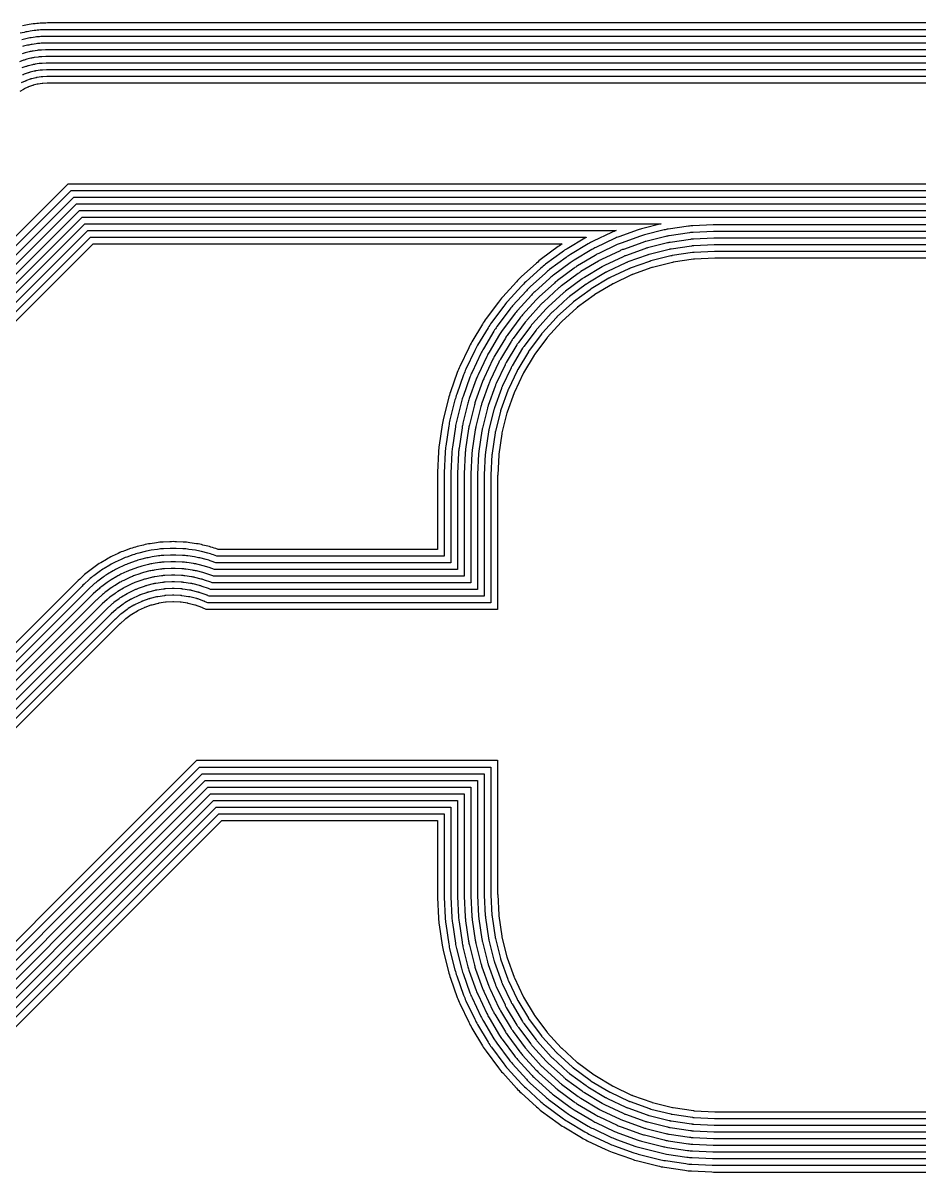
# Model space of a CAD drawing. Header units: metres. Extents: x 1.4 to 44.2, y 0.1 to 33.9.
# Drawn here: x 28.13 to 33.48, y 27.07 to 33.93 of the extents above; entities that cross this region are included whole.
import ezdxf

# ---------------------------------------------------------------- set-up
doc = ezdxf.new("R2010")
doc.units = ezdxf.units.M

msp = doc.modelspace()

# ---------------------------------------------------------------- linework, layer by layer
for points in [[(39.025, 33.9341), (28.274, 33.9341), (28.264, 33.934), (28.2539, 33.9336), (28.2294, 33.9324), (28.2193, 33.9318), (28.2093, 33.931), (28.1993, 33.9298), (28.1893, 33.9285), (28.1651, 33.9249), (28.1551, 33.9233), (28.1452, 33.9215), (28.1354, 33.9194), (28.1256, 33.917)], [(39.025, 33.8941), (28.274, 33.8941), (28.2649, 33.894), (28.2559, 33.8937), (28.2313, 33.8925), (28.2223, 33.8919), (28.2132, 33.8912), (28.2042, 33.8902), (28.1952, 33.8889), (28.1709, 33.8853), (28.162, 33.8839), (28.153, 33.8822), (28.1441, 33.8803), (28.1353, 33.8782), (28.1115, 33.8723)], [(39.025, 33.8541), (28.274, 33.8541), (28.2659, 33.854), (28.2578, 33.8537), (28.2333, 33.8525), (28.2252, 33.852), (28.2172, 33.8513), (28.2091, 33.8505), (28.2011, 33.8494), (28.1768, 33.8458), (28.1688, 33.8445), (28.1608, 33.843), (28.1529, 33.8413), (28.145, 33.8394), (28.1212, 33.8335)], [(39.025, 33.8141), (28.274, 33.8141), (28.2669, 33.814), (28.2598, 33.8138), (28.2353, 33.8126), (28.2282, 33.8121), (28.2211, 33.8115), (28.214, 33.8108), (28.2069, 33.8098), (28.1827, 33.8062), (28.1756, 33.8051), (28.1686, 33.8038), (28.1617, 33.8023), (28.1548, 33.8006), (28.1309, 33.7947), (28.1241, 33.7929)], [(39.025, 33.7341), (28.274, 33.7341), (28.2689, 33.7341), (28.2637, 33.7339), (28.2392, 33.7327), (28.234, 33.7324), (28.2289, 33.7319), (28.2238, 33.7314), (28.2187, 33.7307), (28.1944, 33.7271), (28.1893, 33.7262), (28.1842, 33.7253), (28.1792, 33.7242), (28.1742, 33.723), (28.1504, 33.7171), (28.1454, 33.7158), (28.1404, 33.7143), (28.1355, 33.7128), (28.1307, 33.7111), (28.1075, 33.7028)], [(39.025, 33.7741), (28.274, 33.7741), (28.2679, 33.7741), (28.2617, 33.7738), (28.2372, 33.7726), (28.2311, 33.7723), (28.225, 33.7717), (28.2189, 33.7711), (28.2128, 33.7702), (28.1885, 33.7666), (28.1825, 33.7657), (28.1764, 33.7645), (28.1704, 33.7633), (28.1645, 33.7618), (28.1407, 33.7559), (28.1347, 33.7543), (28.1288, 33.7526), (28.123, 33.7507)], [(39.025, 33.6941), (28.274, 33.6941), (28.2698, 33.6941), (28.2657, 33.6939), (28.2412, 33.6927), (28.237, 33.6925), (28.2328, 33.6921), (28.2287, 33.6917), (28.2246, 33.6911), (28.2003, 33.6875), (28.1962, 33.6868), (28.1921, 33.6861), (28.188, 33.6852), (28.1839, 33.6842), (28.1601, 33.6783), (28.1561, 33.6772), (28.1521, 33.676), (28.1481, 33.6748), (28.1441, 33.6734), (28.121, 33.6652)], [(39.025, 33.6541), (28.274, 33.6541), (28.2708, 33.6541), (28.2676, 33.654), (28.2431, 33.6528), (28.2399, 33.6526), (28.2368, 33.6523), (28.2336, 33.652), (28.2304, 33.6515), (28.2061, 33.6479), (28.203, 33.6474), (28.1999, 33.6468), (28.1967, 33.6462), (28.1936, 33.6454), (28.1698, 33.6395), (28.1667, 33.6387), (28.1637, 33.6378), (28.1606, 33.6368), (28.1576, 33.6358), (28.1345, 33.6275), (28.1315, 33.6264), (28.1285, 33.6252), (28.1256, 33.6239)], [(39.025, 33.5741), (28.274, 33.5741), (28.2728, 33.5741), (28.2716, 33.5741), (28.247, 33.5729), (28.2458, 33.5728), (28.2446, 33.5727), (28.2434, 33.5726), (28.2422, 33.5724), (28.2179, 33.5688), (28.2167, 33.5686), (28.2155, 33.5684), (28.2143, 33.5681), (28.2131, 33.5678), (28.1893, 33.5619), (28.1881, 33.5616), (28.1869, 33.5612), (28.1857, 33.5608), (28.1846, 33.5604), (28.1614, 33.5522), (28.1603, 33.5517), (28.1592, 33.5513), (28.158, 33.5508), (28.1569, 33.5503), (28.1347, 33.5398), (28.1336, 33.5393), (28.1325, 33.5387), (28.1315, 33.5381), (28.1304, 33.5375), (28.1093, 33.5249)], [(39.025, 33.6141), (28.274, 33.6141), (28.2718, 33.6141), (28.2696, 33.614), (28.2451, 33.6128), (28.2429, 33.6127), (28.2407, 33.6125), (28.2385, 33.6123), (28.2363, 33.612), (28.212, 33.6084), (28.2098, 33.608), (28.2077, 33.6076), (28.2055, 33.6071), (28.2033, 33.6066), (28.1795, 33.6007), (28.1774, 33.6001), (28.1753, 33.5995), (28.1732, 33.5988), (28.1711, 33.5981), (28.148, 33.5898), (28.1459, 33.5891), (28.1439, 33.5882), (28.1418, 33.5874), (28.1398, 33.5865), (28.1176, 33.576)], [(25.6662, 30.2418), (28.3983, 32.9739), (38.7249, 32.9739)], [(25.6945, 30.2135), (28.4149, 32.9339), (38.6849, 32.9339)], [(25.7228, 30.1852), (28.4315, 32.8939), (38.6449, 32.8939)], [(25.7511, 30.1569), (28.448, 32.8539), (38.6049, 32.8539)], [(25.7794, 30.1287), (28.4646, 32.8139), (38.5649, 32.8139)], [(25.8077, 30.1004), (28.4812, 32.7739), (38.5249, 32.7739)], [(25.8359, 30.0721), (28.4977, 32.7339), (31.939, 32.7339), (31.8297, 32.7065), (31.8228, 32.7047), (31.816, 32.7027), (31.8092, 32.7006), (31.8025, 32.6982), (31.687, 32.6569), (31.6803, 32.6544), (31.6737, 32.6518), (31.6671, 32.649), (31.6607, 32.646), (31.5498, 32.5936), (31.5434, 32.5904), (31.5371, 32.5872), (31.5308, 32.5837), (31.5247, 32.5802), (31.4195, 32.5171), (31.4134, 32.5134), (31.4074, 32.5095), (31.4016, 32.5054), (31.3958, 32.5013), (31.2973, 32.4282), (31.2916, 32.4239), (31.286, 32.4194), (31.2806, 32.4149), (31.2753, 32.4102), (31.1844, 32.3278), (31.1792, 32.3229), (31.1741, 32.318), (31.1691, 32.3129), (31.1643, 32.3076), (31.0819, 32.2168), (31.0772, 32.2114), (31.0726, 32.206), (31.0681, 32.2004), (31.0638, 32.1948), (30.9907, 32.0962), (30.9866, 32.0905), (30.9825, 32.0846), (30.9787, 32.0786), (30.9749, 32.0726), (30.9119, 31.9673), (30.9083, 31.9612), (30.9049, 31.955), (30.9016, 31.9486), (30.8985, 31.9422), (30.846, 31.8314), (30.843, 31.8249), (30.8402, 31.8183), (30.8376, 31.8117), (30.8351, 31.8051), (30.7938, 31.6896), (30.7915, 31.6828), (30.7893, 31.6761), (30.7873, 31.6692), (30.7855, 31.6623), (30.7557, 31.5433), (30.7541, 31.5364), (30.7526, 31.5295), (30.7513, 31.5225), (30.7502, 31.5154), (30.7322, 31.3941), (30.7312, 31.387), (30.7304, 31.38), (30.7298, 31.3729), (30.7294, 31.3658), (30.7234, 31.2432), (30.7231, 31.2361), (30.723, 31.229), (30.723, 30.6692), (29.2719, 30.6692), (29.2389, 30.681), (29.2322, 30.6833), (29.2254, 30.6855), (29.2185, 30.6875), (29.2116, 30.6893), (29.1736, 30.6988), (29.1666, 30.7005), (29.1597, 30.702), (29.1527, 30.7033), (29.1456, 30.7044), (29.1068, 30.7101), (29.0997, 30.7111), (29.0927, 30.7119), (29.0856, 30.7125), (29.0785, 30.7129), (29.0392, 30.7149), (29.0321, 30.7151), (29.025, 30.7152), (29.0179, 30.7151), (29.0108, 30.7149), (28.9716, 30.7129), (28.9645, 30.7125), (28.9574, 30.7119), (28.9503, 30.7111), (28.9432, 30.7101), (28.9044, 30.7044), (28.8974, 30.7033), (28.8904, 30.702), (28.8834, 30.7005), (28.8765, 30.6988), (28.8384, 30.6893), (28.8315, 30.6875), (28.8247, 30.6855), (28.8179, 30.6833), (28.8111, 30.681), (28.7742, 30.6678), (28.7675, 30.6653), (28.7609, 30.6627), (28.7543, 30.6599), (28.7479, 30.6569), (28.7124, 30.6401), (28.706, 30.637), (28.6997, 30.6337), (28.6934, 30.6303), (28.6873, 30.6267), (28.6536, 30.6065), (28.6475, 30.6028), (28.6416, 30.5989), (28.6357, 30.5949), (28.6299, 30.5907), (28.5984, 30.5673), (28.5927, 30.563), (28.5872, 30.5585), (28.5817, 30.554), (28.5764, 30.5492), (28.5473, 30.5229), (28.5408, 30.5168), (28.537, 30.513), (28.537, 30.5131), (26.6281, 28.6042)], [(25.8642, 30.0438), (28.5143, 32.6939), (31.6716, 32.6939), (31.6659, 32.6917), (31.6584, 32.6887), (31.6509, 32.6856), (31.6436, 32.6822), (31.5327, 32.6297), (31.5254, 32.6262), (31.5182, 32.6224), (31.5111, 32.6185), (31.5041, 32.6145), (31.3989, 32.5514), (31.392, 32.5472), (31.3852, 32.5427), (31.3785, 32.5382), (31.372, 32.5334), (31.2734, 32.4603), (31.267, 32.4554), (31.2607, 32.4504), (31.2545, 32.4452), (31.2484, 32.4398), (31.1575, 32.3574), (31.1516, 32.3519), (31.1458, 32.3462), (31.1401, 32.3404), (31.1346, 32.3345), (31.0522, 32.2436), (31.0469, 32.2376), (31.0417, 32.2314), (31.0366, 32.225), (31.0317, 32.2186), (30.9586, 32.1201), (30.9539, 32.1135), (30.9493, 32.1068), (30.9449, 32.1), (30.9406, 32.0931), (30.8776, 31.9879), (30.8735, 31.9809), (30.8696, 31.9738), (30.8658, 31.9666), (30.8623, 31.9594), (30.8098, 31.8485), (30.8065, 31.8411), (30.8033, 31.8337), (30.8003, 31.8261), (30.7975, 31.8185), (30.7561, 31.703), (30.7535, 31.6954), (30.751, 31.6877), (30.7488, 31.6799), (30.7467, 31.6721), (30.7169, 31.5531), (30.715, 31.5452), (30.7134, 31.5373), (30.7119, 31.5293), (30.7106, 31.5213), (30.6926, 31.4), (30.6915, 31.3919), (30.6906, 31.3839), (30.6899, 31.3758), (30.6894, 31.3677), (30.6834, 31.2452), (30.6831, 31.2371), (30.683, 31.229), (30.683, 30.7092), (29.2788, 30.7092), (29.2524, 30.7187), (29.2447, 30.7213), (29.237, 30.7238), (29.2292, 30.726), (29.2214, 30.7281), (29.1833, 30.7376), (29.1754, 30.7395), (29.1675, 30.7412), (29.1595, 30.7427), (29.1515, 30.744), (29.1127, 30.7497), (29.1046, 30.7508), (29.0966, 30.7517), (29.0885, 30.7524), (29.0804, 30.7529), (29.0412, 30.7548), (29.0331, 30.7551), (29.025, 30.7552), (29.0169, 30.7551), (29.0088, 30.7548), (28.9696, 30.7529), (28.9615, 30.7524), (28.9534, 30.7517), (28.9454, 30.7508), (28.9374, 30.7497), (28.8985, 30.744), (28.8905, 30.7427), (28.8826, 30.7412), (28.8746, 30.7395), (28.8668, 30.7376), (28.8287, 30.7281), (28.8208, 30.726), (28.813, 30.7238), (28.8053, 30.7213), (28.7977, 30.7187), (28.7607, 30.7055), (28.7531, 30.7026), (28.7456, 30.6996), (28.7381, 30.6964), (28.7308, 30.6931), (28.6953, 30.6763), (28.688, 30.6727), (28.6808, 30.669), (28.6737, 30.6651), (28.6667, 30.661), (28.633, 30.6408), (28.6261, 30.6366), (28.6193, 30.6322), (28.6127, 30.6276), (28.6061, 30.6228), (28.5745, 30.5994), (28.5681, 30.5945), (28.5618, 30.5895), (28.5556, 30.5843), (28.5495, 30.5789), (28.5204, 30.5525), (28.5131, 30.5456), (28.5087, 30.5413), (28.5087, 30.5413), (26.6116, 28.6442)], [(36.263, 32.729), (32.263, 32.729), (32.2569, 32.7289), (32.2507, 32.7287), (32.1282, 32.7227), (32.1221, 32.7223), (32.116, 32.7218), (32.1099, 32.7211), (32.1038, 32.7203), (31.9825, 32.7023), (31.9764, 32.7013), (31.9704, 32.7002), (31.9644, 32.6989), (31.9584, 32.6975), (31.8394, 32.6677), (31.8335, 32.6661), (31.8276, 32.6644), (31.8217, 32.6626), (31.8159, 32.6606), (31.7004, 32.6192), (31.6947, 32.6171), (31.689, 32.6148), (31.6833, 32.6124), (31.6778, 32.6099), (31.5669, 32.5574), (31.5614, 32.5547), (31.5559, 32.5519), (31.5505, 32.5489), (31.5452, 32.5458), (31.44, 32.4828), (31.4348, 32.4796), (31.4297, 32.4762), (31.4246, 32.4727), (31.4196, 32.4692), (31.3211, 32.3961), (31.3162, 32.3924), (31.3114, 32.3885), (31.3067, 32.3846), (31.3021, 32.3805), (31.2112, 32.2981), (31.2067, 32.294), (31.2024, 32.2897), (31.1981, 32.2853), (31.1939, 32.2808), (31.1115, 32.1899), (31.1074, 32.1853), (31.1035, 32.1806), (31.0997, 32.1758), (31.0959, 32.1709), (31.0229, 32.0724), (31.0193, 32.0674), (31.0158, 32.0624), (31.0125, 32.0572), (31.0092, 32.052), (30.9462, 31.9468), (30.9431, 31.9415), (30.9401, 31.9361), (30.9373, 31.9307), (30.9346, 31.9251), (30.8822, 31.8143), (30.8796, 31.8087), (30.8772, 31.803), (30.8749, 31.7973), (30.8728, 31.7916), (30.8315, 31.6761), (30.8295, 31.6703), (30.8276, 31.6644), (30.8259, 31.6585), (30.8243, 31.6526), (30.7945, 31.5336), (30.7931, 31.5277), (30.7918, 31.5216), (30.7907, 31.5156), (30.7897, 31.5096), (30.7717, 31.3882), (30.7709, 31.3821), (30.7702, 31.376), (30.7697, 31.3699), (30.7693, 31.3638), (30.7633, 31.2413), (30.7631, 31.2351), (30.763, 31.229), (30.763, 30.6292), (29.2649, 30.6292), (29.2624, 30.6301), (29.2254, 30.6434), (29.2196, 30.6454), (29.2138, 30.6472), (29.2079, 30.6489), (29.2019, 30.6505), (29.1638, 30.66), (29.1579, 30.6614), (29.1519, 30.6627), (29.1458, 30.6638), (29.1398, 30.6648), (29.1009, 30.6706), (29.0948, 30.6714), (29.0887, 30.6721), (29.0826, 30.6726), (29.0765, 30.673), (29.0373, 30.6749), (29.0311, 30.6751), (29.025, 30.6752), (29.0189, 30.6751), (29.0127, 30.6749), (28.9735, 30.673), (28.9674, 30.6726), (28.9613, 30.6721), (28.9552, 30.6714), (28.9491, 30.6706), (28.9103, 30.6648), (28.9042, 30.6638), (28.8982, 30.6627), (28.8922, 30.6614), (28.8862, 30.66), (28.8481, 30.6505), (28.8422, 30.6489), (28.8363, 30.6472), (28.8304, 30.6454), (28.8246, 30.6434), (28.7876, 30.6301), (28.7819, 30.628), (28.7762, 30.6257), (28.7706, 30.6233), (28.765, 30.6207), (28.7295, 30.604), (28.724, 30.6013), (28.7185, 30.5984), (28.7131, 30.5955), (28.7078, 30.5924), (28.6741, 30.5722), (28.6689, 30.569), (28.6638, 30.5656), (28.6587, 30.5622), (28.6537, 30.5586), (28.6222, 30.5352), (28.6173, 30.5315), (28.6125, 30.5276), (28.6078, 30.5237), (28.6032, 30.5196), (28.5741, 30.4932), (28.5686, 30.488), (28.5653, 30.4848), (28.5653, 30.4848), (26.6447, 28.5642)], [(36.263, 32.689), (32.263, 32.689), (32.2579, 32.6889), (32.2527, 32.6888), (32.1302, 32.6827), (32.125, 32.6824), (32.1199, 32.682), (32.1148, 32.6814), (32.1097, 32.6807), (31.9883, 32.6627), (31.9832, 32.6619), (31.9782, 32.661), (31.9731, 32.6599), (31.9681, 32.6587), (31.8491, 32.6289), (31.8441, 32.6276), (31.8392, 32.6261), (31.8343, 32.6246), (31.8294, 32.6229), (31.7139, 32.5816), (31.7091, 32.5798), (31.7043, 32.5779), (31.6996, 32.5758), (31.6949, 32.5737), (31.584, 32.5213), (31.5793, 32.519), (31.5748, 32.5166), (31.5703, 32.5141), (31.5658, 32.5115), (31.4606, 32.4485), (31.4562, 32.4458), (31.4519, 32.443), (31.4476, 32.44), (31.4435, 32.437), (31.3449, 32.3639), (31.3408, 32.3608), (31.3368, 32.3576), (31.3329, 32.3543), (31.329, 32.3509), (31.2381, 32.2685), (31.2343, 32.265), (31.2306, 32.2614), (31.227, 32.2577), (31.2235, 32.2539), (31.1411, 32.163), (31.1377, 32.1592), (31.1344, 32.1552), (31.1312, 32.1512), (31.1281, 32.1471), (31.055, 32.0486), (31.052, 32.0444), (31.0491, 32.0401), (31.0463, 32.0358), (31.0436, 32.0314), (30.9805, 31.9262), (30.9779, 31.9218), (30.9754, 31.9173), (30.973, 31.9127), (30.9708, 31.908), (30.9183, 31.7972), (30.9162, 31.7925), (30.9141, 31.7877), (30.9122, 31.7829), (30.9104, 31.7781), (30.8691, 31.6626), (30.8674, 31.6577), (30.8659, 31.6528), (30.8644, 31.6479), (30.8631, 31.6429), (30.8333, 31.5239), (30.8321, 31.5189), (30.8311, 31.5138), (30.8301, 31.5088), (30.8293, 31.5037), (30.8113, 31.3823), (30.8106, 31.3772), (30.81, 31.3721), (30.8096, 31.367), (30.8093, 31.3618), (30.8033, 31.2393), (30.8031, 31.2342), (30.803, 31.229), (30.803, 30.5892), (29.2574, 30.5892), (29.2537, 30.5907), (29.2489, 30.5925), (29.2119, 30.6057), (29.2071, 30.6074), (29.2021, 30.6089), (29.1972, 30.6104), (29.1922, 30.6117), (29.1541, 30.6212), (29.1491, 30.6224), (29.1441, 30.6235), (29.139, 30.6244), (29.1339, 30.6252), (29.0951, 30.631), (29.0899, 30.6317), (29.0848, 30.6323), (29.0797, 30.6327), (29.0745, 30.633), (29.0353, 30.635), (29.0302, 30.6351), (29.025, 30.6352), (29.0199, 30.6351), (29.0147, 30.635), (28.9755, 30.633), (28.9703, 30.6327), (28.9652, 30.6323), (28.9601, 30.6317), (28.955, 30.631), (28.9161, 30.6252), (28.911, 30.6244), (28.906, 30.6235), (28.9009, 30.6224), (28.8959, 30.6212), (28.8578, 30.6117), (28.8528, 30.6104), (28.8479, 30.6089), (28.843, 30.6074), (28.8381, 30.6057), (28.8011, 30.5925), (28.7963, 30.5907), (28.7915, 30.5888), (28.7868, 30.5867), (28.7821, 30.5846), (28.7466, 30.5678), (28.7419, 30.5655), (28.7374, 30.5632), (28.7329, 30.5607), (28.7284, 30.5581), (28.6947, 30.5379), (28.6903, 30.5352), (28.686, 30.5324), (28.6818, 30.5295), (28.6776, 30.5264), (28.646, 30.503), (28.6419, 30.4999), (28.6379, 30.4967), (28.634, 30.4934), (28.6301, 30.49), (28.601, 30.4636), (28.5963, 30.4592), (28.5936, 30.4565), (28.5935, 30.4565), (26.6613, 28.5242)], [(25.8925, 30.0155), (28.5309, 32.6539), (31.4924, 32.6539), (31.4914, 32.6533), (31.4835, 32.6488), (31.3783, 32.5857), (31.3706, 32.5809), (31.363, 32.576), (31.3555, 32.5709), (31.3481, 32.5655), (31.2496, 32.4925), (31.2424, 32.487), (31.2353, 32.4813), (31.2283, 32.4754), (31.2215, 32.4694), (31.1307, 32.387), (31.124, 32.3809), (31.1175, 32.3745), (31.1112, 32.368), (31.105, 32.3614), (31.0226, 32.2705), (31.0166, 32.2637), (31.0107, 32.2567), (31.0051, 32.2496), (30.9996, 32.2424), (30.9265, 32.1439), (30.9212, 32.1365), (30.916, 32.129), (30.9111, 32.1214), (30.9063, 32.1137), (30.8433, 32.0085), (30.8387, 32.0006), (30.8343, 31.9927), (30.8301, 31.9846), (30.8261, 31.9765), (30.7737, 31.8656), (30.7699, 31.8573), (30.7663, 31.849), (30.763, 31.8405), (30.7598, 31.832), (30.7185, 31.7165), (30.7155, 31.7079), (30.7128, 31.6993), (30.7102, 31.6906), (30.7079, 31.6818), (30.6781, 31.5628), (30.676, 31.5539), (30.6741, 31.5451), (30.6725, 31.5361), (30.671, 31.5272), (30.653, 31.4058), (30.6518, 31.3968), (30.6508, 31.3878), (30.65, 31.3788), (30.6495, 31.3697), (30.6435, 31.2472), (30.6431, 31.2381), (30.643, 31.229), (30.643, 30.7492), (29.2858, 30.7492), (29.2658, 30.7564), (29.2572, 30.7593), (29.2486, 30.762), (29.2399, 30.7646), (29.2311, 30.7669), (29.193, 30.7764), (29.1842, 30.7785), (29.1753, 30.7804), (29.1663, 30.7821), (29.1574, 30.7835), (29.1185, 30.7893), (29.1095, 30.7905), (29.1005, 30.7915), (29.0915, 30.7923), (29.0824, 30.7928), (29.0432, 30.7948), (29.0341, 30.7951), (29.025, 30.7952), (29.0159, 30.7951), (29.0069, 30.7948), (28.9676, 30.7928), (28.9586, 30.7923), (28.9495, 30.7915), (28.9405, 30.7905), (28.9315, 30.7893), (28.8926, 30.7835), (28.8837, 30.7821), (28.8748, 30.7804), (28.8659, 30.7785), (28.857, 30.7764), (28.8189, 30.7669), (28.8102, 30.7646), (28.8014, 30.762), (28.7928, 30.7593), (28.7842, 30.7564), (28.7472, 30.7431), (28.7387, 30.74), (28.7303, 30.7366), (28.7219, 30.733), (28.7137, 30.7292), (28.6782, 30.7124), (28.67, 30.7085), (28.6619, 30.7043), (28.654, 30.6999), (28.6461, 30.6953), (28.6125, 30.6751), (28.6047, 30.6704), (28.5971, 30.6654), (28.5896, 30.6603), (28.5823, 30.655), (28.5507, 30.6316), (28.5435, 30.6261), (28.5364, 30.6204), (28.5295, 30.6145), (28.5227, 30.6085), (28.4936, 30.5821), (28.4853, 30.5744), (28.4804, 30.5696), (28.4804, 30.5696), (26.595, 28.6842)], [(25.9208, 29.9872), (28.5474, 32.6139), (31.3479, 32.6139), (31.3408, 32.6093), (31.3325, 32.6036), (31.3243, 32.5977), (31.2258, 32.5246), (31.2178, 32.5185), (31.2099, 32.5122), (31.2022, 32.5057), (31.1947, 32.4991), (31.1038, 32.4167), (31.0964, 32.4098), (31.0892, 32.4028), (31.0822, 32.3956), (31.0753, 32.3882), (30.993, 32.2973), (30.9863, 32.2898), (30.9798, 32.2821), (30.9735, 32.2742), (30.9674, 32.2662), (30.8944, 32.1677), (30.8885, 32.1596), (30.8828, 32.1513), (30.8773, 32.1428), (30.872, 32.1343), (30.8089, 32.029), (30.8039, 32.0203), (30.799, 32.0115), (30.7944, 32.0026), (30.79, 31.9936), (30.7375, 31.8827), (30.7333, 31.8735), (30.7294, 31.8643), (30.7256, 31.8549), (30.7221, 31.8455), (30.6808, 31.73), (30.6775, 31.7205), (30.6745, 31.7109), (30.6717, 31.7012), (30.6691, 31.6915), (30.6393, 31.5725), (30.637, 31.5627), (30.6349, 31.5529), (30.6331, 31.543), (30.6315, 31.533), (30.6135, 31.4117), (30.6121, 31.4017), (30.611, 31.3917), (30.6101, 31.3817), (30.6095, 31.3717), (30.6035, 31.2491), (30.6031, 31.2391), (30.603, 31.229), (30.603, 30.7892), (29.2927, 30.7892), (29.2793, 30.794), (29.2698, 30.7973), (29.2602, 30.8003), (29.2505, 30.8031), (29.2408, 30.8057), (29.2027, 30.8152), (29.1929, 30.8176), (29.1831, 30.8196), (29.1732, 30.8215), (29.1632, 30.8231), (29.1244, 30.8288), (29.1144, 30.8302), (29.1044, 30.8313), (29.0944, 30.8322), (29.0844, 30.8328), (29.0451, 30.8347), (29.0351, 30.8351), (29.025, 30.8352), (29.015, 30.8351), (29.0049, 30.8347), (28.9657, 30.8328), (28.9556, 30.8322), (28.9456, 30.8313), (28.9356, 30.8302), (28.9256, 30.8288), (28.8868, 30.8231), (28.8768, 30.8215), (28.867, 30.8196), (28.8571, 30.8176), (28.8473, 30.8152), (28.8092, 30.8057), (28.7995, 30.8031), (28.7898, 30.8003), (28.7802, 30.7973), (28.7707, 30.794), (28.7337, 30.7808), (28.7243, 30.7773), (28.715, 30.7735), (28.7057, 30.7696), (28.6966, 30.7654), (28.6611, 30.7486), (28.652, 30.7442), (28.6431, 30.7395), (28.6343, 30.7347), (28.6256, 30.7296), (28.5919, 30.7094), (28.5833, 30.7042), (28.5749, 30.6987), (28.5666, 30.693), (28.5584, 30.6871), (28.5269, 30.6637), (28.5189, 30.6576), (28.511, 30.6513), (28.5033, 30.6448), (28.4958, 30.6382), (28.4667, 30.6118), (28.4576, 30.6033), (28.4521, 30.5979), (28.4521, 30.5979), (26.5784, 28.7242)], [(36.263, 32.649), (32.263, 32.649), (32.2588, 32.649), (32.2547, 32.6488), (32.1321, 32.6428), (32.128, 32.6425), (32.1238, 32.6422), (32.1197, 32.6417), (32.1155, 32.6412), (31.9942, 32.6232), (31.9901, 32.6225), (31.986, 32.6217), (31.9819, 32.6209), (31.9778, 32.6199), (31.8588, 32.5901), (31.8548, 32.589), (31.8508, 32.5879), (31.8468, 32.5866), (31.8429, 32.5853), (31.7274, 32.5439), (31.7235, 32.5425), (31.7196, 32.5409), (31.7158, 32.5393), (31.712, 32.5375), (31.6011, 32.4851), (31.5973, 32.4833), (31.5936, 32.4813), (31.59, 32.4793), (31.5864, 32.4772), (31.4812, 32.4142), (31.4776, 32.412), (31.4741, 32.4097), (31.4707, 32.4073), (31.4673, 32.4049), (31.3688, 32.3318), (31.3654, 32.3293), (31.3622, 32.3267), (31.359, 32.324), (31.3559, 32.3212), (31.265, 32.2389), (31.2619, 32.236), (31.2589, 32.2331), (31.256, 32.2301), (31.2532, 32.2271), (31.1708, 32.1362), (31.168, 32.133), (31.1653, 32.1299), (31.1627, 32.1266), (31.1602, 32.1233), (31.0871, 32.0247), (31.0847, 32.0214), (31.0823, 32.0179), (31.0801, 32.0144), (31.0779, 32.0109), (31.0148, 31.9057), (31.0127, 31.9021), (31.0107, 31.8984), (31.0088, 31.8947), (31.0069, 31.8909), (30.9545, 31.7801), (30.9527, 31.7763), (30.9511, 31.7724), (30.9496, 31.7685), (30.9481, 31.7646), (30.9068, 31.6491), (30.9054, 31.6452), (30.9042, 31.6412), (30.903, 31.6372), (30.9019, 31.6332), (30.8721, 31.5142), (30.8712, 31.5101), (30.8703, 31.506), (30.8695, 31.5019), (30.8689, 31.4978), (30.8509, 31.3765), (30.8503, 31.3723), (30.8499, 31.3682), (30.8495, 31.364), (30.8492, 31.3599), (30.8432, 31.2374), (30.8431, 31.2332), (30.843, 31.229), (30.843, 30.5492), (29.2491, 30.5492), (29.2471, 30.5502), (29.2432, 30.5518), (29.2393, 30.5534), (29.2354, 30.5548), (29.1985, 30.568), (29.1945, 30.5694), (29.1905, 30.5707), (29.1865, 30.5718), (29.1825, 30.5729), (29.1444, 30.5824), (29.1403, 30.5834), (29.1363, 30.5843), (29.1322, 30.585), (29.128, 30.5857), (29.0892, 30.5914), (29.085, 30.592), (29.0809, 30.5925), (29.0767, 30.5928), (29.0726, 30.5931), (29.0334, 30.595), (29.0292, 30.5952), (29.025, 30.5952), (29.0208, 30.5952), (29.0167, 30.595), (28.9774, 30.5931), (28.9733, 30.5928), (28.9691, 30.5925), (28.965, 30.592), (28.9608, 30.5914), (28.922, 30.5857), (28.9179, 30.585), (28.9138, 30.5843), (28.9097, 30.5834), (28.9056, 30.5824), (28.8675, 30.5729), (28.8635, 30.5718), (28.8595, 30.5707), (28.8555, 30.5694), (28.8516, 30.568), (28.8146, 30.5548), (28.8107, 30.5534), (28.8068, 30.5518), (28.803, 30.5502), (28.7992, 30.5484), (28.7637, 30.5316), (28.7599, 30.5298), (28.7562, 30.5279), (28.7526, 30.5259), (28.749, 30.5238), (28.7153, 30.5036), (28.7117, 30.5014), (28.7082, 30.4991), (28.7048, 30.4968), (28.7014, 30.4943), (28.6699, 30.4709), (28.6665, 30.4684), (28.6633, 30.4658), (28.6601, 30.4631), (28.657, 30.4603), (28.6279, 30.434), (28.6241, 30.4304), (28.6218, 30.4282), (28.6218, 30.4282), (26.6778, 28.4842)], [(36.263, 32.609), (32.263, 32.609), (32.2598, 32.609), (32.2566, 32.6089), (32.1341, 32.6028), (32.1309, 32.6026), (32.1277, 32.6024), (32.1246, 32.602), (32.1214, 32.6016), (32.0001, 32.5836), (31.9969, 32.5831), (31.9938, 32.5825), (31.9907, 32.5818), (31.9876, 32.5811), (31.8686, 32.5513), (31.8655, 32.5505), (31.8624, 32.5496), (31.8594, 32.5486), (31.8564, 32.5476), (31.7409, 32.5063), (31.7379, 32.5052), (31.7349, 32.504), (31.732, 32.5027), (31.7291, 32.5014), (31.6182, 32.4489), (31.6153, 32.4475), (31.6125, 32.4461), (31.6097, 32.4445), (31.6069, 32.4429), (31.5017, 32.3799), (31.499, 32.3782), (31.4963, 32.3764), (31.4937, 32.3746), (31.4911, 32.3728), (31.3926, 32.2997), (31.39, 32.2978), (31.3875, 32.2958), (31.3851, 32.2937), (31.3827, 32.2916), (31.2918, 32.2092), (31.2895, 32.207), (31.2872, 32.2048), (31.285, 32.2025), (31.2828, 32.2002), (31.2004, 32.1093), (31.1983, 32.1069), (31.1963, 32.1045), (31.1943, 32.102), (31.1923, 32.0994), (31.1193, 32.0009), (31.1174, 31.9983), (31.1156, 31.9957), (31.1138, 31.993), (31.1122, 31.9903), (31.0491, 31.8851), (31.0475, 31.8823), (31.046, 31.8795), (31.0445, 31.8767), (31.0431, 31.8738), (30.9906, 31.7629), (30.9893, 31.76), (30.9881, 31.7571), (30.9869, 31.7542), (30.9858, 31.7512), (30.9444, 31.6357), (30.9434, 31.6326), (30.9424, 31.6296), (30.9415, 31.6265), (30.9407, 31.6235), (30.9109, 31.5045), (30.9102, 31.5014), (30.9095, 31.4982), (30.9089, 31.4951), (30.9084, 31.492), (30.8904, 31.3706), (30.89, 31.3674), (30.8897, 31.3643), (30.8894, 31.3611), (30.8892, 31.3579), (30.8832, 31.2354), (30.8831, 31.2322), (30.883, 31.229), (30.883, 30.5092), (29.2402, 30.5092), (29.2337, 30.5123), (29.2308, 30.5136), (29.2279, 30.5149), (29.2249, 30.516), (29.222, 30.5171), (29.185, 30.5304), (29.182, 30.5314), (29.1789, 30.5324), (29.1759, 30.5333), (29.1728, 30.5341), (29.1347, 30.5436), (29.1316, 30.5444), (29.1284, 30.545), (29.1253, 30.5456), (29.1222, 30.5461), (29.0833, 30.5519), (29.0802, 30.5523), (29.077, 30.5527), (29.0738, 30.5529), (29.0706, 30.5531), (29.0314, 30.5551), (29.0282, 30.5552), (29.025, 30.5552), (29.0218, 30.5552), (29.0186, 30.5551), (28.9794, 30.5531), (28.9762, 30.5529), (28.973, 30.5527), (28.9699, 30.5523), (28.9667, 30.5519), (28.9279, 30.5461), (28.9247, 30.5456), (28.9216, 30.545), (28.9185, 30.5444), (28.9153, 30.5436), (28.8773, 30.5341), (28.8742, 30.5333), (28.8711, 30.5324), (28.8681, 30.5314), (28.865, 30.5304), (28.8281, 30.5171), (28.8251, 30.516), (28.8221, 30.5149), (28.8192, 30.5136), (28.8163, 30.5123), (28.7808, 30.4955), (28.7779, 30.4941), (28.7751, 30.4926), (28.7723, 30.4911), (28.7695, 30.4895), (28.7358, 30.4693), (28.7331, 30.4676), (28.7304, 30.4659), (28.7278, 30.4641), (28.7252, 30.4622), (28.6937, 30.4388), (28.6911, 30.4369), (28.6887, 30.4349), (28.6862, 30.4328), (28.6838, 30.4307), (28.6547, 30.4043), (28.6518, 30.4016), (28.6501, 30.3999), (28.6501, 30.3999), (26.6944, 28.4442)], [(36.263, 32.569), (32.263, 32.569), (32.2608, 32.569), (32.2586, 32.5689), (32.1361, 32.5629), (32.1339, 32.5627), (32.1317, 32.5626), (32.1295, 32.5623), (32.1273, 32.562), (32.0059, 32.544), (32.0038, 32.5437), (32.0016, 32.5433), (31.9994, 32.5428), (31.9973, 32.5423), (31.8783, 32.5125), (31.8762, 32.5119), (31.874, 32.5113), (31.8719, 32.5106), (31.8698, 32.5099), (31.7543, 32.4686), (31.7523, 32.4678), (31.7502, 32.467), (31.7482, 32.4661), (31.7462, 32.4652), (31.6353, 32.4128), (31.6333, 32.4118), (31.6313, 32.4108), (31.6294, 32.4097), (31.6275, 32.4086), (31.5223, 32.3455), (31.5204, 32.3444), (31.5185, 32.3432), (31.5167, 32.3419), (31.5149, 32.3406), (31.4164, 32.2676), (31.4147, 32.2662), (31.4129, 32.2648), (31.4112, 32.2634), (31.4096, 32.262), (31.3187, 32.1796), (31.3171, 32.1781), (31.3155, 32.1765), (31.3139, 32.175), (31.3124, 32.1733), (31.2301, 32.0824), (31.2286, 32.0808), (31.2272, 32.0791), (31.2258, 32.0774), (31.2245, 32.0756), (31.1514, 31.9771), (31.1501, 31.9753), (31.1488, 31.9735), (31.1476, 31.9716), (31.1465, 31.9697), (31.0834, 31.8645), (31.0823, 31.8626), (31.0812, 31.8607), (31.0802, 31.8587), (31.0793, 31.8567), (31.0268, 31.7458), (31.0259, 31.7438), (31.025, 31.7418), (31.0242, 31.7398), (31.0234, 31.7377), (30.9821, 31.6222), (30.9814, 31.6201), (30.9807, 31.618), (30.9801, 31.6159), (30.9795, 31.6137), (30.9497, 31.4947), (30.9492, 31.4926), (30.9488, 31.4904), (30.9484, 31.4883), (30.948, 31.4861), (30.93, 31.3647), (30.9297, 31.3626), (30.9295, 31.3604), (30.9293, 31.3582), (30.9291, 31.3559), (30.9231, 31.2334), (30.923, 31.2312), (30.923, 31.229), (30.923, 30.4692), (29.2312, 30.4692), (29.2166, 30.4761), (29.2146, 30.477), (29.2126, 30.4779), (29.2106, 30.4787), (29.2085, 30.4795), (29.1715, 30.4927), (29.1694, 30.4934), (29.1673, 30.4941), (29.1652, 30.4947), (29.1631, 30.4953), (29.125, 30.5048), (29.1228, 30.5053), (29.1206, 30.5058), (29.1185, 30.5062), (29.1163, 30.5065), (29.0774, 30.5123), (29.0753, 30.5126), (29.0731, 30.5129), (29.0709, 30.513), (29.0687, 30.5132), (29.0294, 30.5151), (29.0272, 30.5152), (29.025, 30.5152), (29.0228, 30.5152), (29.0206, 30.5151), (28.9814, 30.5132), (28.9792, 30.513), (28.977, 30.5129), (28.9748, 30.5126), (28.9726, 30.5123), (28.9337, 30.5065), (28.9316, 30.5062), (28.9294, 30.5058), (28.9272, 30.5053), (28.9251, 30.5048), (28.887, 30.4953), (28.8848, 30.4947), (28.8827, 30.4941), (28.8806, 30.4934), (28.8785, 30.4927), (28.8415, 30.4795), (28.8395, 30.4787), (28.8374, 30.4779), (28.8354, 30.477), (28.8334, 30.4761), (28.7979, 30.4593), (28.7959, 30.4583), (28.7939, 30.4573), (28.792, 30.4563), (28.7901, 30.4552), (28.7564, 30.435), (28.7545, 30.4338), (28.7527, 30.4326), (28.7509, 30.4313), (28.7491, 30.4301), (28.7175, 30.4067), (28.7158, 30.4053), (28.714, 30.4039), (28.7123, 30.4025), (28.7107, 30.4011), (28.6816, 30.3747), (28.6796, 30.3728), (28.6784, 30.3716), (28.6784, 30.3716), (26.711, 28.4042)], [(36.263, 32.529), (32.263, 32.529), (32.2618, 32.529), (32.2606, 32.529), (32.138, 32.5229), (32.1368, 32.5229), (32.1356, 32.5228), (32.1344, 32.5226), (32.1332, 32.5225), (32.0118, 32.5045), (32.0106, 32.5043), (32.0094, 32.504), (32.0082, 32.5038), (32.007, 32.5035), (31.888, 32.4737), (31.8868, 32.4734), (31.8856, 32.473), (31.8845, 32.4727), (31.8833, 32.4723), (31.7678, 32.4309), (31.7667, 32.4305), (31.7655, 32.4301), (31.7644, 32.4296), (31.7633, 32.4291), (31.6524, 32.3766), (31.6513, 32.3761), (31.6502, 32.3755), (31.6491, 32.3749), (31.6481, 32.3743), (31.5428, 32.3112), (31.5418, 32.3106), (31.5408, 32.3099), (31.5398, 32.3092), (31.5388, 32.3085), (31.4402, 32.2354), (31.4393, 32.2347), (31.4383, 32.2339), (31.4374, 32.2331), (31.4364, 32.2323), (31.3456, 32.1499), (31.3447, 32.1491), (31.3438, 32.1483), (31.3429, 32.1474), (31.3421, 32.1465), (31.2597, 32.0556), (31.2589, 32.0547), (31.2581, 32.0537), (31.2573, 32.0528), (31.2566, 32.0518), (31.1835, 31.9533), (31.1828, 31.9523), (31.1821, 31.9513), (31.1814, 31.9502), (31.1808, 31.9492), (31.1177, 31.844), (31.1171, 31.8429), (31.1165, 31.8418), (31.1159, 31.8407), (31.1154, 31.8396), (31.063, 31.7287), (31.0625, 31.7276), (31.062, 31.7265), (31.0615, 31.7254), (31.0611, 31.7242), (31.0198, 31.6087), (31.0194, 31.6076), (31.019, 31.6064), (31.0186, 31.6052), (31.0183, 31.604), (30.9885, 31.485), (30.9882, 31.4838), (30.988, 31.4826), (30.9878, 31.4814), (30.9876, 31.4802), (30.9696, 31.3589), (30.9694, 31.3577), (30.9693, 31.3564), (30.9692, 31.3552), (30.9691, 31.354), (30.9631, 31.2315), (30.963, 31.2302), (30.963, 31.229), (30.963, 30.4292), (29.2222, 30.4292), (29.1995, 30.4399), (29.1984, 30.4405), (29.1973, 30.4409), (29.1962, 30.4414), (29.195, 30.4418), (29.158, 30.4551), (29.1569, 30.4555), (29.1557, 30.4558), (29.1545, 30.4562), (29.1533, 30.4565), (29.1152, 30.466), (29.114, 30.4663), (29.1128, 30.4666), (29.1116, 30.4668), (29.1104, 30.467), (29.0716, 30.4727), (29.0704, 30.4729), (29.0691, 30.473), (29.0679, 30.4731), (29.0667, 30.4732), (29.0275, 30.4752), (29.0262, 30.4752), (29.025, 30.4752), (29.0238, 30.4752), (29.0226, 30.4752), (28.9833, 30.4732), (28.9821, 30.4731), (28.9809, 30.473), (28.9797, 30.4729), (28.9784, 30.4727), (28.9396, 30.467), (28.9384, 30.4668), (28.9372, 30.4666), (28.936, 30.4663), (28.9348, 30.466), (28.8967, 30.4565), (28.8955, 30.4562), (28.8943, 30.4558), (28.8932, 30.4555), (28.892, 30.4551), (28.855, 30.4418), (28.8539, 30.4414), (28.8527, 30.4409), (28.8516, 30.4405), (28.8505, 30.4399), (28.815, 30.4232), (28.8139, 30.4226), (28.8128, 30.4221), (28.8117, 30.4215), (28.8107, 30.4208), (28.777, 30.4007), (28.7759, 30.4), (28.7749, 30.3993), (28.7739, 30.3986), (28.7729, 30.3979), (28.7413, 30.3745), (28.7404, 30.3738), (28.7394, 30.373), (28.7385, 30.3722), (28.7376, 30.3714), (28.7085, 30.345), (28.7073, 30.344), (28.7067, 30.3433), (28.7067, 30.3434), (26.7275, 28.3642)], [(27.2324, 27.5957), (29.1655, 29.5288), (30.963, 29.5288), (30.963, 28.729), (30.963, 28.7278), (30.9631, 28.7266), (30.9691, 28.604), (30.9692, 28.6028), (30.9693, 28.6016), (30.9694, 28.6004), (30.9696, 28.5992), (30.9876, 28.4778), (30.9878, 28.4766), (30.988, 28.4754), (30.9882, 28.4742), (30.9885, 28.473), (31.0183, 28.354), (31.0186, 28.3528), (31.019, 28.3516), (31.0194, 28.3505), (31.0198, 28.3493), (31.0611, 28.2338), (31.0615, 28.2327), (31.062, 28.2315), (31.0625, 28.2304), (31.063, 28.2293), (31.1154, 28.1184), (31.1159, 28.1173), (31.1165, 28.1162), (31.1171, 28.1151), (31.1177, 28.1141), (31.1808, 28.0088), (31.1814, 28.0078), (31.1821, 28.0068), (31.1828, 28.0058), (31.1835, 28.0048), (31.2566, 27.9062), (31.2573, 27.9053), (31.2581, 27.9043), (31.2589, 27.9034), (31.2597, 27.9024), (31.3421, 27.8116), (31.3429, 27.8107), (31.3438, 27.8098), (31.3447, 27.8089), (31.3456, 27.8081), (31.4364, 27.7257), (31.4374, 27.7249), (31.4383, 27.7241), (31.4393, 27.7233), (31.4402, 27.7226), (31.5388, 27.6495), (31.5398, 27.6488), (31.5408, 27.6481), (31.5418, 27.6474), (31.5428, 27.6468), (31.6481, 27.5837), (31.6491, 27.5831), (31.6502, 27.5825), (31.6513, 27.5819), (31.6524, 27.5814), (31.7633, 27.529), (31.7644, 27.5285), (31.7655, 27.528), (31.7667, 27.5275), (31.7678, 27.5271), (31.8833, 27.4858), (31.8845, 27.4854), (31.8856, 27.485), (31.8868, 27.4846), (31.888, 27.4843), (32.007, 27.4545), (32.0082, 27.4542), (32.0094, 27.454), (32.0106, 27.4538), (32.0118, 27.4536), (32.1332, 27.4356), (32.1344, 27.4354), (32.1356, 27.4353), (32.1368, 27.4352), (32.138, 27.4351), (32.2606, 27.4291), (32.2618, 27.429), (32.263, 27.429), (36.263, 27.429)], [(27.2606, 27.5674), (29.1821, 29.4888), (30.923, 29.4888), (30.923, 28.729), (30.923, 28.7268), (30.9231, 28.7246), (30.9291, 28.6021), (30.9293, 28.5999), (30.9295, 28.5977), (30.9297, 28.5955), (30.93, 28.5933), (30.948, 28.4719), (30.9484, 28.4698), (30.9488, 28.4676), (30.9492, 28.4654), (30.9497, 28.4633), (30.9795, 28.3443), (30.9801, 28.3422), (30.9807, 28.34), (30.9814, 28.3379), (30.9821, 28.3358), (31.0234, 28.2203), (31.0242, 28.2183), (31.025, 28.2162), (31.0259, 28.2142), (31.0268, 28.2122), (31.0793, 28.1013), (31.0802, 28.0993), (31.0812, 28.0973), (31.0823, 28.0954), (31.0834, 28.0935), (31.1465, 27.9883), (31.1476, 27.9864), (31.1488, 27.9845), (31.1501, 27.9827), (31.1514, 27.9809), (31.2245, 27.8824), (31.2258, 27.8807), (31.2272, 27.8789), (31.2286, 27.8772), (31.2301, 27.8756), (31.3124, 27.7847), (31.3139, 27.7831), (31.3155, 27.7815), (31.3171, 27.7799), (31.3187, 27.7784), (31.4096, 27.6961), (31.4112, 27.6946), (31.4129, 27.6932), (31.4147, 27.6918), (31.4164, 27.6905), (31.5149, 27.6174), (31.5167, 27.6161), (31.5185, 27.6148), (31.5204, 27.6136), (31.5223, 27.6125), (31.6275, 27.5494), (31.6294, 27.5483), (31.6313, 27.5472), (31.6333, 27.5462), (31.6353, 27.5453), (31.7462, 27.4928), (31.7482, 27.4919), (31.7502, 27.491), (31.7523, 27.4902), (31.7543, 27.4894), (31.8698, 27.4481), (31.8719, 27.4474), (31.874, 27.4467), (31.8762, 27.4461), (31.8783, 27.4455), (31.9973, 27.4157), (31.9994, 27.4152), (32.0016, 27.4148), (32.0038, 27.4144), (32.0059, 27.414), (32.1273, 27.396), (32.1295, 27.3957), (32.1317, 27.3955), (32.1339, 27.3953), (32.1361, 27.3951), (32.2586, 27.3891), (32.2608, 27.389), (32.263, 27.389), (36.263, 27.389)], [(27.2889, 27.5391), (29.1986, 29.4488), (30.883, 29.4488), (30.883, 28.729), (30.8831, 28.7258), (30.8832, 28.7226), (30.8892, 28.6001), (30.8894, 28.5969), (30.8897, 28.5937), (30.89, 28.5906), (30.8904, 28.5874), (30.9084, 28.4661), (30.9089, 28.4629), (30.9095, 28.4598), (30.9102, 28.4567), (30.9109, 28.4536), (30.9407, 28.3346), (30.9415, 28.3315), (30.9424, 28.3284), (30.9434, 28.3254), (30.9444, 28.3224), (30.9858, 28.2069), (30.9869, 28.2039), (30.9881, 28.2009), (30.9893, 28.198), (30.9906, 28.1951), (31.0431, 28.0842), (31.0445, 28.0813), (31.046, 28.0785), (31.0475, 28.0757), (31.0491, 28.0729), (31.1122, 27.9677), (31.1138, 27.965), (31.1156, 27.9623), (31.1174, 27.9597), (31.1193, 27.9571), (31.1923, 27.8586), (31.1943, 27.856), (31.1963, 27.8535), (31.1983, 27.8511), (31.2004, 27.8487), (31.2828, 27.7578), (31.285, 27.7555), (31.2872, 27.7532), (31.2895, 27.751), (31.2918, 27.7488), (31.3827, 27.6664), (31.3851, 27.6643), (31.3875, 27.6623), (31.39, 27.6603), (31.3926, 27.6583), (31.4911, 27.5853), (31.4937, 27.5834), (31.4963, 27.5816), (31.499, 27.5798), (31.5017, 27.5782), (31.6069, 27.5151), (31.6097, 27.5135), (31.6125, 27.512), (31.6153, 27.5105), (31.6182, 27.5091), (31.7291, 27.4566), (31.732, 27.4553), (31.7349, 27.4541), (31.7379, 27.4529), (31.7409, 27.4518), (31.8564, 27.4104), (31.8594, 27.4094), (31.8624, 27.4084), (31.8655, 27.4075), (31.8686, 27.4067), (31.9876, 27.3769), (31.9907, 27.3762), (31.9938, 27.3755), (31.9969, 27.3749), (32.0001, 27.3744), (32.1214, 27.3564), (32.1246, 27.356), (32.1277, 27.3557), (32.1309, 27.3554), (32.1341, 27.3552), (32.2566, 27.3492), (32.2598, 27.3491), (32.263, 27.349), (36.263, 27.349)], [(27.3172, 27.5108), (29.2152, 29.4088), (30.843, 29.4088), (30.843, 28.729), (30.8431, 28.7248), (30.8432, 28.7207), (30.8492, 28.5981), (30.8495, 28.594), (30.8499, 28.5898), (30.8503, 28.5857), (30.8509, 28.5815), (30.8689, 28.4602), (30.8695, 28.4561), (30.8703, 28.452), (30.8712, 28.4479), (30.8721, 28.4438), (30.9019, 28.3248), (30.903, 28.3208), (30.9042, 28.3168), (30.9054, 28.3128), (30.9068, 28.3089), (30.9481, 28.1934), (30.9496, 28.1895), (30.9511, 28.1856), (30.9527, 28.1818), (30.9545, 28.178), (31.0069, 28.0671), (31.0088, 28.0633), (31.0107, 28.0596), (31.0127, 28.056), (31.0148, 28.0524), (31.0779, 27.9472), (31.0801, 27.9436), (31.0823, 27.9401), (31.0847, 27.9367), (31.0871, 27.9333), (31.1602, 27.8348), (31.1627, 27.8314), (31.1653, 27.8282), (31.168, 27.825), (31.1708, 27.8219), (31.2532, 27.731), (31.256, 27.7279), (31.2589, 27.7249), (31.2619, 27.722), (31.265, 27.7192), (31.3559, 27.6368), (31.359, 27.634), (31.3622, 27.6313), (31.3654, 27.6287), (31.3688, 27.6262), (31.4673, 27.5531), (31.4707, 27.5507), (31.4741, 27.5483), (31.4776, 27.5461), (31.4812, 27.5439), (31.5864, 27.4808), (31.59, 27.4787), (31.5936, 27.4767), (31.5973, 27.4748), (31.6011, 27.4729), (31.712, 27.4205), (31.7158, 27.4187), (31.7196, 27.4171), (31.7235, 27.4156), (31.7274, 27.4141), (31.8429, 27.3728), (31.8468, 27.3714), (31.8508, 27.3702), (31.8548, 27.369), (31.8588, 27.3679), (31.9778, 27.3381), (31.9819, 27.3372), (31.986, 27.3363), (31.9901, 27.3355), (31.9942, 27.3349), (32.1155, 27.3169), (32.1197, 27.3163), (32.1238, 27.3159), (32.128, 27.3155), (32.1321, 27.3152), (32.2547, 27.3092), (32.2588, 27.3091), (32.263, 27.309), (36.263, 27.309)], [(27.3455, 27.4825), (29.2318, 29.3688), (30.803, 29.3688), (30.803, 28.729), (30.8031, 28.7239), (30.8033, 28.7187), (30.8093, 28.5962), (30.8096, 28.591), (30.81, 28.5859), (30.8106, 28.5808), (30.8113, 28.5757), (30.8293, 28.4543), (30.8301, 28.4492), (30.8311, 28.4442), (30.8321, 28.4391), (30.8333, 28.4341), (30.8631, 28.3151), (30.8644, 28.3101), (30.8659, 28.3052), (30.8674, 28.3003), (30.8691, 28.2954), (30.9104, 28.1799), (30.9122, 28.1751), (30.9141, 28.1703), (30.9162, 28.1656), (30.9183, 28.1609), (30.9708, 28.05), (30.973, 28.0453), (30.9754, 28.0408), (30.9779, 28.0363), (30.9805, 28.0318), (31.0436, 27.9266), (31.0463, 27.9222), (31.0491, 27.9179), (31.052, 27.9136), (31.055, 27.9095), (31.1281, 27.8109), (31.1312, 27.8068), (31.1344, 27.8028), (31.1377, 27.7989), (31.1411, 27.795), (31.2235, 27.7041), (31.227, 27.7003), (31.2306, 27.6966), (31.2343, 27.693), (31.2381, 27.6895), (31.329, 27.6071), (31.3329, 27.6037), (31.3368, 27.6004), (31.3408, 27.5972), (31.3449, 27.5941), (31.4435, 27.521), (31.4476, 27.518), (31.4519, 27.5151), (31.4562, 27.5123), (31.4606, 27.5096), (31.5658, 27.4465), (31.5703, 27.4439), (31.5748, 27.4414), (31.5793, 27.439), (31.584, 27.4368), (31.6949, 27.3843), (31.6996, 27.3822), (31.7043, 27.3801), (31.7091, 27.3782), (31.7139, 27.3764), (31.8294, 27.3351), (31.8343, 27.3334), (31.8392, 27.3319), (31.8441, 27.3304), (31.8491, 27.3291), (31.9681, 27.2993), (31.9731, 27.2981), (31.9782, 27.2971), (31.9832, 27.2961), (31.9883, 27.2953), (32.1097, 27.2773), (32.1148, 27.2766), (32.1199, 27.276), (32.125, 27.2756), (32.1302, 27.2753), (32.2527, 27.2693), (32.2579, 27.2691), (32.263, 27.269), (36.263, 27.269)], [(27.3738, 27.4543), (29.2483, 29.3288), (30.763, 29.3288), (30.763, 28.729), (30.7631, 28.7229), (30.7633, 28.7167), (30.7693, 28.5942), (30.7697, 28.5881), (30.7702, 28.582), (30.7709, 28.5759), (30.7717, 28.5698), (30.7897, 28.4485), (30.7907, 28.4424), (30.7918, 28.4364), (30.7931, 28.4304), (30.7945, 28.4244), (30.8243, 28.3054), (30.8259, 28.2995), (30.8276, 28.2936), (30.8295, 28.2877), (30.8315, 28.2819), (30.8728, 28.1664), (30.8749, 28.1607), (30.8772, 28.155), (30.8796, 28.1493), (30.8822, 28.1438), (30.9346, 28.0329), (30.9373, 28.0274), (30.9401, 28.0219), (30.9431, 28.0165), (30.9462, 28.0112), (31.0092, 27.906), (31.0125, 27.9008), (31.0158, 27.8957), (31.0193, 27.8906), (31.0229, 27.8856), (31.0959, 27.7871), (31.0997, 27.7822), (31.1035, 27.7774), (31.1074, 27.7727), (31.1115, 27.7681), (31.1939, 27.6772), (31.1981, 27.6727), (31.2024, 27.6684), (31.2067, 27.6641), (31.2112, 27.6599), (31.3021, 27.5775), (31.3067, 27.5734), (31.3114, 27.5695), (31.3162, 27.5657), (31.3211, 27.5619), (31.4196, 27.4889), (31.4246, 27.4853), (31.4297, 27.4818), (31.4348, 27.4785), (31.44, 27.4752), (31.5452, 27.4122), (31.5505, 27.4091), (31.5559, 27.4061), (31.5614, 27.4033), (31.5669, 27.4006), (31.6778, 27.3482), (31.6833, 27.3456), (31.689, 27.3432), (31.6947, 27.3409), (31.7004, 27.3388), (31.8159, 27.2975), (31.8217, 27.2955), (31.8276, 27.2936), (31.8335, 27.2919), (31.8394, 27.2903), (31.9584, 27.2605), (31.9644, 27.2591), (31.9704, 27.2578), (31.9764, 27.2567), (31.9825, 27.2557), (32.1038, 27.2377), (32.1099, 27.2369), (32.116, 27.2362), (32.1221, 27.2357), (32.1282, 27.2353), (32.2507, 27.2293), (32.2569, 27.2291), (32.263, 27.229), (36.263, 27.229)], [(27.4021, 27.426), (29.2649, 29.2888), (30.723, 29.2888), (30.723, 28.729), (30.7231, 28.7219), (30.7234, 28.7148), (30.7294, 28.5923), (30.7298, 28.5852), (30.7304, 28.5781), (30.7312, 28.571), (30.7322, 28.5639), (30.7502, 28.4426), (30.7513, 28.4356), (30.7526, 28.4286), (30.7541, 28.4216), (30.7557, 28.4147), (30.7855, 28.2957), (30.7873, 28.2888), (30.7893, 28.282), (30.7915, 28.2752), (30.7938, 28.2685), (30.8351, 28.153), (30.8376, 28.1463), (30.8402, 28.1397), (30.843, 28.1331), (30.846, 28.1267), (30.8985, 28.0158), (30.9016, 28.0094), (30.9049, 28.0031), (30.9083, 27.9968), (30.9119, 27.9907), (30.9749, 27.8855), (30.9787, 27.8794), (30.9825, 27.8734), (30.9866, 27.8676), (30.9907, 27.8618), (31.0638, 27.7633), (31.0681, 27.7576), (31.0726, 27.752), (31.0772, 27.7466), (31.0819, 27.7413), (31.1643, 27.6504), (31.1691, 27.6452), (31.1741, 27.6401), (31.1792, 27.6351), (31.1844, 27.6303), (31.2753, 27.5479), (31.2806, 27.5432), (31.286, 27.5386), (31.2916, 27.5341), (31.2973, 27.5298), (31.3958, 27.4567), (31.4016, 27.4526), (31.4074, 27.4485), (31.4134, 27.4447), (31.4195, 27.4409), (31.5247, 27.3779), (31.5308, 27.3743), (31.5371, 27.3709), (31.5434, 27.3676), (31.5498, 27.3645), (31.6607, 27.312), (31.6671, 27.309), (31.6737, 27.3062), (31.6803, 27.3036), (31.687, 27.3011), (31.8025, 27.2598), (31.8092, 27.2575), (31.816, 27.2553), (31.8228, 27.2533), (31.8297, 27.2515), (31.9487, 27.2217), (31.9556, 27.2201), (31.9626, 27.2186), (31.9696, 27.2173), (31.9766, 27.2162), (32.0979, 27.1982), (32.105, 27.1972), (32.1121, 27.1964), (32.1192, 27.1958), (32.1263, 27.1954), (32.2488, 27.1894), (32.2559, 27.1891), (32.263, 27.189), (36.263, 27.189)], [(27.4303, 27.3977), (29.2815, 29.2488), (30.683, 29.2488), (30.683, 28.729), (30.6831, 28.7209), (30.6834, 28.7128), (30.6894, 28.5903), (30.6899, 28.5822), (30.6906, 28.5741), (30.6915, 28.5661), (30.6926, 28.5581), (30.7106, 28.4367), (30.7119, 28.4287), (30.7134, 28.4208), (30.715, 28.4128), (30.7169, 28.405), (30.7467, 28.286), (30.7488, 28.2781), (30.751, 28.2704), (30.7535, 28.2626), (30.7561, 28.255), (30.7975, 28.1395), (30.8003, 28.1319), (30.8033, 28.1244), (30.8065, 28.1169), (30.8098, 28.1096), (30.8623, 27.9987), (30.8658, 27.9914), (30.8696, 27.9842), (30.8735, 27.9771), (30.8776, 27.9701), (30.9406, 27.8649), (30.9449, 27.858), (30.9493, 27.8512), (30.9539, 27.8445), (30.9586, 27.838), (31.0317, 27.7394), (31.0366, 27.733), (31.0417, 27.7267), (31.0469, 27.7205), (31.0522, 27.7144), (31.1346, 27.6235), (31.1401, 27.6176), (31.1458, 27.6118), (31.1516, 27.6061), (31.1575, 27.6006), (31.2484, 27.5182), (31.2545, 27.5129), (31.2607, 27.5077), (31.267, 27.5026), (31.2734, 27.4977), (31.372, 27.4246), (31.3785, 27.4199), (31.3852, 27.4153), (31.392, 27.4109), (31.3989, 27.4066), (31.5041, 27.3436), (31.5111, 27.3395), (31.5182, 27.3356), (31.5254, 27.3318), (31.5327, 27.3283), (31.6436, 27.2758), (31.6509, 27.2725), (31.6584, 27.2693), (31.6659, 27.2663), (31.6735, 27.2635), (31.789, 27.2221), (31.7966, 27.2195), (31.8044, 27.217), (31.8121, 27.2148), (31.82, 27.2127), (31.939, 27.1829), (31.9468, 27.181), (31.9548, 27.1794), (31.9627, 27.1779), (31.9707, 27.1766), (32.0921, 27.1586), (32.1001, 27.1575), (32.1081, 27.1566), (32.1162, 27.1559), (32.1243, 27.1554), (32.2468, 27.1494), (32.2549, 27.1491), (32.263, 27.149), (36.263, 27.149)], [(27.4586, 27.3694), (29.298, 29.2088), (30.643, 29.2088), (30.643, 28.729), (30.6431, 28.7199), (30.6435, 28.7109), (30.6495, 28.5883), (30.65, 28.5793), (30.6508, 28.5702), (30.6518, 28.5612), (30.653, 28.5522), (30.671, 28.4309), (30.6725, 28.4219), (30.6741, 28.413), (30.676, 28.4041), (30.6781, 28.3952), (30.7079, 28.2763), (30.7102, 28.2675), (30.7128, 28.2588), (30.7155, 28.2501), (30.7185, 28.2415), (30.7598, 28.126), (30.763, 28.1175), (30.7663, 28.1091), (30.7699, 28.1007), (30.7737, 28.0925), (30.8261, 27.9816), (30.8301, 27.9734), (30.8343, 27.9653), (30.8387, 27.9574), (30.8433, 27.9495), (30.9063, 27.8443), (30.9111, 27.8366), (30.916, 27.829), (30.9212, 27.8215), (30.9265, 27.8141), (30.9996, 27.7156), (31.0051, 27.7084), (31.0107, 27.7013), (31.0166, 27.6943), (31.0226, 27.6875), (31.105, 27.5967), (31.1112, 27.59), (31.1175, 27.5835), (31.124, 27.5772), (31.1307, 27.571), (31.2215, 27.4886), (31.2283, 27.4826), (31.2353, 27.4767), (31.2424, 27.4711), (31.2496, 27.4656), (31.3481, 27.3925), (31.3555, 27.3872), (31.363, 27.382), (31.3706, 27.3771), (31.3783, 27.3723), (31.4835, 27.3093), (31.4914, 27.3047), (31.4993, 27.3003), (31.5074, 27.2961), (31.5156, 27.2921), (31.6265, 27.2397), (31.6347, 27.2359), (31.6431, 27.2323), (31.6515, 27.229), (31.66, 27.2258), (31.7755, 27.1845), (31.7841, 27.1815), (31.7928, 27.1788), (31.8015, 27.1762), (31.8103, 27.1739), (31.9292, 27.1441), (31.9381, 27.142), (31.947, 27.1401), (31.9559, 27.1385), (31.9649, 27.137), (32.0862, 27.119), (32.0952, 27.1178), (32.1042, 27.1168), (32.1133, 27.116), (32.1223, 27.1155), (32.2449, 27.1095), (32.2539, 27.1091), (32.263, 27.109), (36.263, 27.109)], [(27.4869, 27.3411), (29.3146, 29.1688), (30.603, 29.1688), (30.603, 28.729), (30.6031, 28.719), (30.6035, 28.7089), (30.6095, 28.5864), (30.6101, 28.5763), (30.611, 28.5663), (30.6121, 28.5563), (30.6135, 28.5463), (30.6315, 28.425), (30.6331, 28.4151), (30.6349, 28.4052), (30.637, 28.3953), (30.6393, 28.3855), (30.6691, 28.2665), (30.6717, 28.2568), (30.6745, 28.2471), (30.6775, 28.2375), (30.6808, 28.228), (30.7221, 28.1125), (30.7256, 28.1031), (30.7294, 28.0938), (30.7333, 28.0845), (30.7375, 28.0754), (30.79, 27.9645), (30.7944, 27.9554), (30.799, 27.9465), (30.8039, 27.9377), (30.8089, 27.929), (30.872, 27.8238), (30.8773, 27.8152), (30.8828, 27.8068), (30.8885, 27.7985), (30.8944, 27.7903), (30.9674, 27.6918), (30.9735, 27.6838), (30.9798, 27.6759), (30.9863, 27.6682), (30.993, 27.6607), (31.0753, 27.5698), (31.0822, 27.5624), (31.0892, 27.5552), (31.0964, 27.5482), (31.1038, 27.5413), (31.1947, 27.459), (31.2022, 27.4523), (31.2099, 27.4458), (31.2178, 27.4395), (31.2258, 27.4334), (31.3243, 27.3604), (31.3325, 27.3545), (31.3408, 27.3488), (31.3492, 27.3433), (31.3578, 27.338), (31.463, 27.2749), (31.4717, 27.2699), (31.4805, 27.265), (31.4894, 27.2604), (31.4985, 27.256), (31.6094, 27.2035), (31.6185, 27.1993), (31.6278, 27.1954), (31.6371, 27.1916), (31.6465, 27.1881), (31.762, 27.1468), (31.7715, 27.1435), (31.7811, 27.1405), (31.7908, 27.1377), (31.8005, 27.1351), (31.9195, 27.1053), (31.9293, 27.103), (31.9392, 27.1009), (31.9491, 27.0991), (31.959, 27.0975), (32.0803, 27.0795), (32.0903, 27.0781), (32.1003, 27.077), (32.1103, 27.0761), (32.1204, 27.0755), (32.2429, 27.0695), (32.253, 27.0691), (32.263, 27.069), (36.263, 27.069)]]:
    msp.add_lwpolyline(points)

doc.saveas('drawing.dxf')
